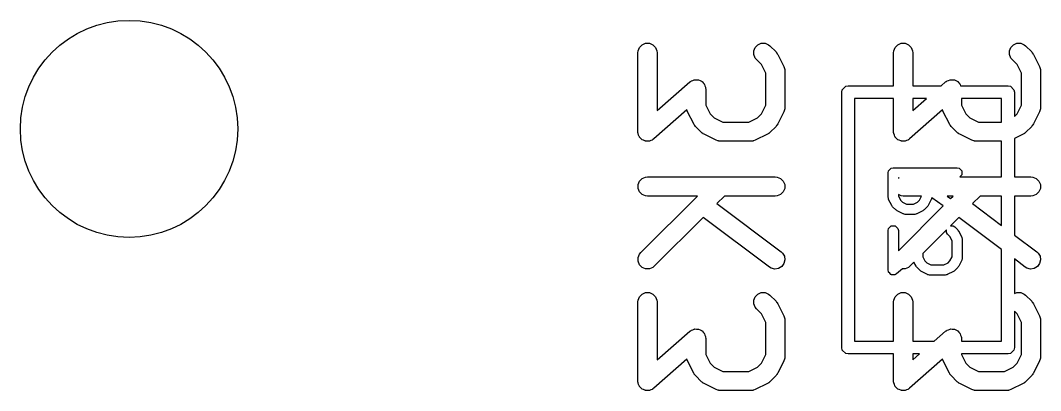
# Model space of a CAD drawing. Header units: inches. Extents: x 1.01 to 7.41, y -5.29 to -1.05.
# Drawn here: x 5.065 to 5.3791, y -3.0413 to -2.9272 of the extents above; entities that cross this region are included whole.
import ezdxf

# ---------------------------------------------------------------- set-up
doc = ezdxf.new("R2010")
doc.units = ezdxf.units.IN
doc.header["$MEASUREMENT"] = 0
doc.layers.add('BLACK', color=250, linetype='CONTINUOUS')

msp = doc.modelspace()

# ---------------------------------------------------------------- linework, layer by layer
at = {"layer": 'BLACK', "linetype": 'CONTINUOUS'}
for p, q in [((5.25642, -2.93467), (5.25749, -2.93423)), ((5.25749, -2.93423), (5.25864, -2.93423)), ((5.25864, -2.93423), (5.2597, -2.93467)), ((5.29204, -2.93467), (5.29311, -2.93423)), ((5.29311, -2.93423), (5.29426, -2.93423)), ((5.29426, -2.93423), (5.29532, -2.93467)), ((5.33516, -2.93467), (5.33623, -2.93423)), ((5.33623, -2.93423), (5.33738, -2.93423)), ((5.33738, -2.93423), (5.33844, -2.93467)), ((5.37078, -2.93467), (5.37185, -2.93423)), ((5.37185, -2.93423), (5.373, -2.93423)), ((5.373, -2.93423), (5.37406, -2.93467)), ((5.25511, -2.93713), (5.25517, -2.93655)), ((5.25511, -2.9615), (5.25511, -2.93713)), ((5.25517, -2.93655), (5.25561, -2.93548)), ((5.25561, -2.93548), (5.25642, -2.93467)), ((5.2597, -2.93467), (5.26052, -2.93548)), ((5.26052, -2.93548), (5.26096, -2.93655)), ((5.26096, -2.93655), (5.26102, -2.93713)), ((5.26102, -2.93713), (5.26102, -2.95499)), ((5.29079, -2.93655), (5.29123, -2.93548)), ((5.29079, -2.9377), (5.29079, -2.93655)), ((5.29123, -2.93548), (5.29204, -2.93467)), ((5.29532, -2.93467), (5.29577, -2.93504)), ((5.29577, -2.93504), (5.29765, -2.93691)), ((5.29765, -2.93691), (5.29783, -2.93714)), ((5.29783, -2.93714), (5.29789, -2.93719)), ((5.29789, -2.93719), (5.29795, -2.93728)), ((5.29795, -2.93728), (5.29801, -2.93736)), ((5.29801, -2.93736), (5.29804, -2.93743)), ((5.29804, -2.93743), (5.2982, -2.93768)), ((5.33385, -2.93713), (5.33391, -2.93655)), ((5.33385, -2.94734), (5.33385, -2.93713)), ((5.33391, -2.93655), (5.33435, -2.93548)), ((5.33435, -2.93548), (5.33516, -2.93467)), ((5.33844, -2.93467), (5.33926, -2.93548)), ((5.33926, -2.93548), (5.3397, -2.93655)), ((5.3397, -2.93655), (5.33976, -2.93713)), ((5.33976, -2.93713), (5.33976, -2.94734)), ((5.36953, -2.93655), (5.36997, -2.93548)), ((5.36953, -2.9377), (5.36953, -2.93655)), ((5.36997, -2.93548), (5.37078, -2.93467)), ((5.37406, -2.93467), (5.37451, -2.93504)), ((5.37451, -2.93504), (5.37639, -2.93691)), ((5.37639, -2.93691), (5.37657, -2.93714)), ((5.37657, -2.93714), (5.37663, -2.93719)), ((5.37663, -2.93719), (5.37669, -2.93728)), ((5.37669, -2.93728), (5.37675, -2.93736)), ((5.37675, -2.93736), (5.37678, -2.93743)), ((5.37678, -2.93743), (5.37694, -2.93768)), ((5.29123, -2.93877), (5.29079, -2.9377)), ((5.2916, -2.93921), (5.29123, -2.93877)), ((5.29313, -2.94075), (5.2916, -2.93921)), ((5.2982, -2.93768), (5.30007, -2.94143)), ((5.36997, -2.93877), (5.36953, -2.9377)), ((5.37034, -2.93921), (5.36997, -2.93877)), ((5.37187, -2.94075), (5.37034, -2.93921)), ((5.37694, -2.93768), (5.37881, -2.94143)), ((5.29448, -2.94345), (5.29313, -2.94075)), ((5.29448, -2.9533), (5.29448, -2.94345)), ((5.30007, -2.94143), (5.30028, -2.94197)), ((5.30028, -2.94197), (5.30029, -2.94208)), ((5.30029, -2.94208), (5.30033, -2.94217)), ((5.30033, -2.94217), (5.30039, -2.94275)), ((5.30039, -2.94275), (5.30039, -2.954)), ((5.37322, -2.94345), (5.37187, -2.94075)), ((5.37322, -2.9533), (5.37322, -2.94345)), ((5.37881, -2.94143), (5.37902, -2.94197)), ((5.37902, -2.94197), (5.37903, -2.94208)), ((5.37903, -2.94208), (5.37907, -2.94217)), ((5.37907, -2.94217), (5.37913, -2.94275)), ((5.37913, -2.94275), (5.37913, -2.954)), ((5.26102, -2.95499), (5.27112, -2.94615)), ((5.27112, -2.94615), (5.27137, -2.94597)), ((5.27137, -2.94597), (5.27142, -2.94592)), ((5.27142, -2.94592), (5.27147, -2.9459)), ((5.27147, -2.9459), (5.27159, -2.94581)), ((5.27159, -2.94581), (5.27204, -2.94566)), ((5.27204, -2.94566), (5.27249, -2.94548)), ((5.27249, -2.94548), (5.27259, -2.94548)), ((5.27259, -2.94548), (5.27268, -2.94545)), ((5.27268, -2.94545), (5.27316, -2.94548)), ((5.27316, -2.94548), (5.27364, -2.94548)), ((5.27364, -2.94548), (5.27373, -2.94552)), ((5.27373, -2.94552), (5.27383, -2.94552)), ((5.27383, -2.94552), (5.27426, -2.94573)), ((5.27426, -2.94573), (5.2747, -2.94592)), ((5.2747, -2.94592), (5.27477, -2.94599)), ((5.27477, -2.94599), (5.27486, -2.94603)), ((5.27486, -2.94603), (5.27518, -2.94639)), ((5.27518, -2.94639), (5.27552, -2.94673)), ((5.27552, -2.94673), (5.27556, -2.94683)), ((5.27556, -2.94683), (5.27562, -2.9469)), ((5.3485, -2.94734), (5.34986, -2.94615)), ((5.34986, -2.94615), (5.35011, -2.94597)), ((5.35011, -2.94597), (5.35016, -2.94592)), ((5.35016, -2.94592), (5.35021, -2.9459)), ((5.35021, -2.9459), (5.35033, -2.94581)), ((5.35033, -2.94581), (5.35078, -2.94566)), ((5.35078, -2.94566), (5.35123, -2.94548)), ((5.35123, -2.94548), (5.35133, -2.94548)), ((5.35133, -2.94548), (5.35142, -2.94545)), ((5.35142, -2.94545), (5.3519, -2.94548)), ((5.3519, -2.94548), (5.35238, -2.94548)), ((5.35238, -2.94548), (5.35247, -2.94552)), ((5.35247, -2.94552), (5.35257, -2.94552)), ((5.35257, -2.94552), (5.353, -2.94573)), ((5.353, -2.94573), (5.35344, -2.94592)), ((5.35344, -2.94592), (5.35351, -2.94599)), ((5.35351, -2.94599), (5.3536, -2.94603)), ((5.3536, -2.94603), (5.35392, -2.94639)), ((5.35392, -2.94639), (5.35426, -2.94673)), ((5.35426, -2.94673), (5.3543, -2.94683)), ((5.3543, -2.94683), (5.35436, -2.9469)), ((5.27562, -2.9469), (5.27577, -2.94735)), ((5.27577, -2.94735), (5.27596, -2.9478)), ((5.27596, -2.9478), (5.27597, -2.94794)), ((5.27597, -2.94794), (5.27599, -2.94799)), ((5.27599, -2.94799), (5.27598, -2.94807)), ((5.27598, -2.94807), (5.27601, -2.94837)), ((5.27601, -2.94837), (5.27601, -2.9533)), ((5.31791, -2.94931), (5.31806, -2.94856)), ((5.31791, -3.02805), (5.31791, -2.94931)), ((5.31806, -2.94856), (5.31913, -2.94749)), ((5.31913, -2.94749), (5.31988, -2.94734)), ((5.31988, -2.94734), (5.33385, -2.94734)), ((5.33976, -2.94734), (5.3485, -2.94734)), ((5.35436, -2.9469), (5.35451, -2.94734)), ((5.35451, -2.94734), (5.36909, -2.94734)), ((5.36909, -2.94734), (5.36985, -2.94749)), ((5.36985, -2.94749), (5.37091, -2.94856)), ((5.37091, -2.94856), (5.37106, -2.94931)), ((5.37106, -2.94931), (5.37106, -2.95681)), ((5.32185, -2.95128), (5.32185, -3.02608)), ((5.33385, -2.95128), (5.32185, -2.95128)), ((5.33385, -2.9615), (5.33385, -2.95128)), ((5.33976, -2.95128), (5.33976, -2.95499)), ((5.33976, -2.95499), (5.344, -2.95128)), ((5.344, -2.95128), (5.33976, -2.95128)), ((5.35475, -2.95128), (5.35475, -2.9533)), ((5.36713, -2.95128), (5.35475, -2.95128)), ((5.36713, -2.95854), (5.36713, -2.95128)), ((5.27022, -2.95479), (5.26001, -2.96372)), ((5.27042, -2.95532), (5.27022, -2.95479)), ((5.2723, -2.95907), (5.27042, -2.95532)), ((5.27601, -2.9533), (5.27736, -2.956)), ((5.27736, -2.956), (5.27856, -2.9572)), ((5.29194, -2.9572), (5.29313, -2.956)), ((5.29313, -2.956), (5.29448, -2.9533)), ((5.30007, -2.95532), (5.2982, -2.95907)), ((5.30028, -2.95478), (5.30007, -2.95532)), ((5.30029, -2.95467), (5.30028, -2.95478)), ((5.30033, -2.95457), (5.30029, -2.95467)), ((5.30039, -2.954), (5.30033, -2.95457)), ((5.34896, -2.95479), (5.33875, -2.96372)), ((5.34916, -2.95532), (5.34896, -2.95479)), ((5.35104, -2.95907), (5.34916, -2.95532)), ((5.35475, -2.9533), (5.3561, -2.956)), ((5.3561, -2.956), (5.3573, -2.9572)), ((5.37106, -2.95681), (5.37187, -2.956)), ((5.37187, -2.956), (5.37322, -2.9533)), ((5.37881, -2.95532), (5.37694, -2.95907)), ((5.37902, -2.95478), (5.37881, -2.95532)), ((5.37903, -2.95467), (5.37902, -2.95478)), ((5.37907, -2.95457), (5.37903, -2.95467)), ((5.37913, -2.954), (5.37907, -2.95457)), ((5.27245, -2.95932), (5.2723, -2.95907)), ((5.27248, -2.95939), (5.27245, -2.95932)), ((5.27255, -2.95947), (5.27248, -2.95939)), ((5.27856, -2.9572), (5.28126, -2.95854)), ((5.28126, -2.95854), (5.28924, -2.95854)), ((5.28924, -2.95854), (5.29194, -2.9572)), ((5.29801, -2.95939), (5.29795, -2.95947)), ((5.29804, -2.95932), (5.29801, -2.95939)), ((5.2982, -2.95907), (5.29804, -2.95932)), ((5.35119, -2.95932), (5.35104, -2.95907)), ((5.35122, -2.95939), (5.35119, -2.95932)), ((5.35129, -2.95947), (5.35122, -2.95939)), ((5.3573, -2.9572), (5.36, -2.95854)), ((5.36, -2.95854), (5.36713, -2.95854)), ((5.37675, -2.95939), (5.37669, -2.95947)), ((5.37678, -2.95932), (5.37675, -2.95939)), ((5.37694, -2.95907), (5.37678, -2.95932)), ((5.25514, -2.9618), (5.25511, -2.9615)), ((5.25514, -2.96188), (5.25514, -2.9618)), ((5.25515, -2.96193), (5.25514, -2.96188)), ((5.25517, -2.96207), (5.25515, -2.96193)), ((5.25535, -2.96252), (5.25517, -2.96207)), ((5.2555, -2.96297), (5.25535, -2.96252)), ((5.2726, -2.95956), (5.27255, -2.95947)), ((5.27266, -2.95961), (5.2726, -2.95956)), ((5.27285, -2.95984), (5.27266, -2.95961)), ((5.27472, -2.96171), (5.27285, -2.95984)), ((5.27495, -2.9619), (5.27472, -2.96171)), ((5.275, -2.96195), (5.27495, -2.9619)), ((5.27509, -2.96201), (5.275, -2.96195)), ((5.27517, -2.96208), (5.27509, -2.96201)), ((5.27524, -2.96211), (5.27517, -2.96208)), ((5.27549, -2.96226), (5.27524, -2.96211)), ((5.27924, -2.96414), (5.27549, -2.96226)), ((5.295, -2.96226), (5.29126, -2.96414)), ((5.29525, -2.96211), (5.295, -2.96226)), ((5.29532, -2.96208), (5.29525, -2.96211)), ((5.29541, -2.96201), (5.29532, -2.96208)), ((5.29549, -2.96195), (5.29541, -2.96201)), ((5.29555, -2.9619), (5.29549, -2.96195)), ((5.29577, -2.96171), (5.29555, -2.9619)), ((5.29765, -2.95984), (5.29577, -2.96171)), ((5.29783, -2.95961), (5.29765, -2.95984)), ((5.29789, -2.95956), (5.29783, -2.95961)), ((5.29795, -2.95947), (5.29789, -2.95956)), ((5.33388, -2.9618), (5.33385, -2.9615)), ((5.33388, -2.96188), (5.33388, -2.9618)), ((5.33389, -2.96193), (5.33388, -2.96188)), ((5.33391, -2.96207), (5.33389, -2.96193)), ((5.33409, -2.96252), (5.33391, -2.96207)), ((5.33425, -2.96297), (5.33409, -2.96252)), ((5.35134, -2.95956), (5.35129, -2.95947)), ((5.3514, -2.95961), (5.35134, -2.95956)), ((5.35159, -2.95984), (5.3514, -2.95961)), ((5.35346, -2.96171), (5.35159, -2.95984)), ((5.35369, -2.9619), (5.35346, -2.96171)), ((5.35374, -2.96195), (5.35369, -2.9619)), ((5.35383, -2.96201), (5.35374, -2.96195)), ((5.35391, -2.96208), (5.35383, -2.96201)), ((5.35398, -2.96211), (5.35391, -2.96208)), ((5.35423, -2.96226), (5.35398, -2.96211)), ((5.35798, -2.96414), (5.35423, -2.96226)), ((5.37374, -2.96226), (5.37106, -2.9636)), ((5.37399, -2.96211), (5.37374, -2.96226)), ((5.37406, -2.96208), (5.37399, -2.96211)), ((5.37415, -2.96201), (5.37406, -2.96208)), ((5.37423, -2.96195), (5.37415, -2.96201)), ((5.37429, -2.9619), (5.37423, -2.96195)), ((5.37451, -2.96171), (5.37429, -2.9619)), ((5.37639, -2.95984), (5.37451, -2.96171)), ((5.37657, -2.95961), (5.37639, -2.95984)), ((5.37663, -2.95956), (5.37657, -2.95961)), ((5.37669, -2.95947), (5.37663, -2.95956)), ((5.25557, -2.96305), (5.2555, -2.96297)), ((5.25561, -2.96314), (5.25557, -2.96305)), ((5.25595, -2.96348), (5.25561, -2.96314)), ((5.25626, -2.96384), (5.25595, -2.96348)), ((5.25635, -2.96388), (5.25626, -2.96384)), ((5.25642, -2.96395), (5.25635, -2.96388)), ((5.25687, -2.96414), (5.25642, -2.96395)), ((5.2573, -2.96435), (5.25687, -2.96414)), ((5.2574, -2.96435), (5.2573, -2.96435)), ((5.25749, -2.96439), (5.2574, -2.96435)), ((5.25797, -2.96439), (5.25749, -2.96439)), ((5.25845, -2.96442), (5.25797, -2.96439)), ((5.25854, -2.96439), (5.25845, -2.96442)), ((5.25864, -2.96439), (5.25854, -2.96439)), ((5.25908, -2.96421), (5.25864, -2.96439)), ((5.25954, -2.96406), (5.25908, -2.96421)), ((5.25965, -2.96397), (5.25954, -2.96406)), ((5.2597, -2.96395), (5.25965, -2.96397)), ((5.25976, -2.9639), (5.2597, -2.96395)), ((5.26001, -2.96372), (5.25976, -2.9639)), ((5.27978, -2.96434), (5.27924, -2.96414)), ((5.27989, -2.96435), (5.27978, -2.96434)), ((5.27998, -2.96439), (5.27989, -2.96435)), ((5.28056, -2.96445), (5.27998, -2.96439)), ((5.28993, -2.96445), (5.28056, -2.96445)), ((5.29051, -2.96439), (5.28993, -2.96445)), ((5.29061, -2.96435), (5.29051, -2.96439)), ((5.29071, -2.96434), (5.29061, -2.96435)), ((5.29126, -2.96414), (5.29071, -2.96434)), ((5.33431, -2.96305), (5.33425, -2.96297)), ((5.33435, -2.96314), (5.33431, -2.96305)), ((5.33469, -2.96348), (5.33435, -2.96314)), ((5.335, -2.96384), (5.33469, -2.96348)), ((5.33509, -2.96388), (5.335, -2.96384)), ((5.33516, -2.96395), (5.33509, -2.96388)), ((5.33561, -2.96414), (5.33516, -2.96395)), ((5.33604, -2.96435), (5.33561, -2.96414)), ((5.33614, -2.96435), (5.33604, -2.96435)), ((5.33623, -2.96439), (5.33614, -2.96435)), ((5.33671, -2.96439), (5.33623, -2.96439)), ((5.33719, -2.96442), (5.33671, -2.96439)), ((5.33728, -2.96439), (5.33719, -2.96442)), ((5.33738, -2.96439), (5.33728, -2.96439)), ((5.33782, -2.96421), (5.33738, -2.96439)), ((5.33828, -2.96406), (5.33782, -2.96421)), ((5.33839, -2.96397), (5.33828, -2.96406)), ((5.33844, -2.96395), (5.33839, -2.96397)), ((5.3385, -2.9639), (5.33844, -2.96395)), ((5.33875, -2.96372), (5.3385, -2.9639)), ((5.35852, -2.96434), (5.35798, -2.96414)), ((5.35863, -2.96435), (5.35852, -2.96434)), ((5.35872, -2.96439), (5.35863, -2.96435)), ((5.3593, -2.96445), (5.35872, -2.96439)), ((5.36713, -2.96445), (5.3593, -2.96445)), ((5.36713, -2.97542), (5.36713, -2.96445)), ((5.37106, -2.9636), (5.37106, -2.97542)), ((5.33217, -2.97415), (5.33229, -2.97355)), ((5.33217, -2.98165), (5.33217, -2.97415)), ((5.33229, -2.97355), (5.33314, -2.9727)), ((5.33314, -2.9727), (5.33375, -2.97258)), ((5.33375, -2.97258), (5.35343, -2.97258)), ((5.35343, -2.97258), (5.35403, -2.9727)), ((5.35403, -2.9727), (5.35489, -2.97355)), ((5.35489, -2.97475), (5.35422, -2.97542)), ((5.35489, -2.97355), (5.35489, -2.97475)), ((5.25517, -2.97779), (5.25561, -2.97673)), ((5.25517, -2.97895), (5.25517, -2.97779)), ((5.25561, -2.97673), (5.25642, -2.97591)), ((5.25642, -2.97591), (5.25749, -2.97547)), ((5.25749, -2.97547), (5.25806, -2.97542)), ((5.25806, -2.97542), (5.29743, -2.97542)), ((5.29743, -2.97542), (5.29801, -2.97547)), ((5.29801, -2.97547), (5.29907, -2.97591)), ((5.29907, -2.97591), (5.29989, -2.97673)), ((5.29989, -2.97673), (5.30033, -2.97779)), ((5.30033, -2.97779), (5.30033, -2.97895)), ((5.33532, -2.97585), (5.33562, -2.97573)), ((5.33562, -2.97573), (5.33532, -2.97573)), ((5.33532, -2.97573), (5.33532, -2.97585)), ((5.35422, -2.97542), (5.36713, -2.97542)), ((5.37106, -2.97542), (5.37617, -2.97542)), ((5.37617, -2.97542), (5.37675, -2.97547)), ((5.37675, -2.97547), (5.37781, -2.97591)), ((5.37781, -2.97591), (5.37863, -2.97673)), ((5.37863, -2.97673), (5.37907, -2.97779)), ((5.37907, -2.97779), (5.37907, -2.97895)), ((5.25561, -2.98001), (5.25517, -2.97895)), ((5.25642, -2.98082), (5.25561, -2.98001)), ((5.25598, -2.99878), (5.27343, -2.98132)), ((5.25749, -2.98127), (5.25642, -2.98082)), ((5.25806, -2.98132), (5.25749, -2.98127)), ((5.27343, -2.98132), (5.25806, -2.98132)), ((5.28178, -2.98132), (5.27943, -2.98367)), ((5.29743, -2.98132), (5.28178, -2.98132)), ((5.29801, -2.98127), (5.29743, -2.98132)), ((5.29907, -2.98082), (5.29801, -2.98127)), ((5.29989, -2.98001), (5.29907, -2.98082)), ((5.30033, -2.97895), (5.29989, -2.98001)), ((5.33623, -2.98127), (5.33532, -2.98089)), ((5.33532, -2.98089), (5.33532, -2.98128)), ((5.33532, -2.98128), (5.33598, -2.98259)), ((5.3368, -2.98132), (5.33623, -2.98127)), ((5.34246, -2.98132), (5.3368, -2.98132)), ((5.34183, -2.98259), (5.34246, -2.98132)), ((5.35217, -2.98132), (5.35035, -2.98132)), ((5.35035, -2.98132), (5.35142, -2.98207)), ((5.35142, -2.98207), (5.35217, -2.98132)), ((5.36052, -2.98132), (5.35817, -2.98367)), ((5.36713, -2.98132), (5.36052, -2.98132)), ((5.36713, -2.99039), (5.36713, -2.98132)), ((5.37617, -2.98132), (5.37106, -2.98132)), ((5.37106, -2.98132), (5.37106, -2.99334)), ((5.37675, -2.98127), (5.37617, -2.98132)), ((5.37781, -2.98082), (5.37675, -2.98127)), ((5.37863, -2.98001), (5.37781, -2.98082)), ((5.37907, -2.97895), (5.37863, -2.98001)), ((5.27943, -2.98367), (5.29921, -2.9985)), ((5.33219, -2.98173), (5.33217, -2.98165)), ((5.33218, -2.98176), (5.33219, -2.98173)), ((5.33224, -2.98201), (5.33218, -2.98176)), ((5.33229, -2.98225), (5.33224, -2.98201)), ((5.33232, -2.98228), (5.33229, -2.98225)), ((5.33234, -2.98236), (5.33232, -2.98228)), ((5.33327, -2.98423), (5.33234, -2.98236)), ((5.33343, -2.98443), (5.33327, -2.98423)), ((5.33357, -2.98464), (5.33343, -2.98443)), ((5.33532, -2.99817), (5.34916, -2.98433)), ((5.33598, -2.98259), (5.33655, -2.98317)), ((5.33655, -2.98317), (5.33787, -2.98383)), ((5.33787, -2.98383), (5.33994, -2.98383)), ((5.33994, -2.98383), (5.34125, -2.98317)), ((5.34125, -2.98317), (5.34183, -2.98259)), ((5.34437, -2.98443), (5.34423, -2.98464)), ((5.34453, -2.98423), (5.34437, -2.98443)), ((5.34547, -2.98236), (5.34453, -2.98423)), ((5.34549, -2.98228), (5.34547, -2.98236)), ((5.34551, -2.98225), (5.34549, -2.98228)), ((5.34556, -2.98201), (5.34551, -2.98225)), ((5.34561, -2.98184), (5.34556, -2.98201)), ((5.34916, -2.98433), (5.34561, -2.98184)), ((5.35817, -2.98367), (5.36713, -2.99039)), ((5.33451, -2.98558), (5.33357, -2.98464)), ((5.33472, -2.98572), (5.33451, -2.98558)), ((5.33492, -2.98587), (5.33472, -2.98572)), ((5.33679, -2.98681), (5.33492, -2.98587)), ((5.33687, -2.98683), (5.33679, -2.98681)), ((5.33689, -2.98686), (5.33687, -2.98683)), ((5.33714, -2.9869), (5.33689, -2.98686)), ((5.33738, -2.98697), (5.33714, -2.9869)), ((5.33742, -2.98696), (5.33738, -2.98697)), ((5.3375, -2.98698), (5.33742, -2.98696)), ((5.34031, -2.98698), (5.3375, -2.98698)), ((5.34039, -2.98696), (5.34031, -2.98698)), ((5.34042, -2.98697), (5.34039, -2.98696)), ((5.34066, -2.9869), (5.34042, -2.98697)), ((5.34091, -2.98686), (5.34066, -2.9869)), ((5.34094, -2.98683), (5.34091, -2.98686)), ((5.34101, -2.98681), (5.34094, -2.98683)), ((5.34289, -2.98587), (5.34101, -2.98681)), ((5.34309, -2.98572), (5.34289, -2.98587)), ((5.3433, -2.98558), (5.34309, -2.98572)), ((5.34423, -2.98464), (5.3433, -2.98558)), ((5.27521, -2.98789), (5.26015, -3.00295)), ((5.29566, -3.00323), (5.27521, -2.98789)), ((5.33229, -2.99136), (5.33314, -2.99051)), ((5.33314, -2.99051), (5.33435, -2.99051)), ((5.33435, -2.99051), (5.3352, -2.99136)), ((5.35395, -2.98789), (5.35134, -2.99051)), ((5.35134, -2.99051), (5.35216, -2.99051)), ((5.35216, -2.99051), (5.35267, -2.99085)), ((5.35267, -2.99085), (5.35361, -2.99179)), ((5.36713, -2.99777), (5.35395, -2.98789)), ((5.33217, -2.99196), (5.33229, -2.99136)), ((5.33217, -3.00415), (5.33217, -2.99196)), ((5.3352, -2.99136), (5.33532, -2.99196)), ((5.33532, -2.99196), (5.33532, -2.99817)), ((5.3501, -2.99175), (5.34282, -2.99903)), ((5.3501, -2.99256), (5.3501, -2.99175)), ((5.35044, -2.99308), (5.3501, -2.99256)), ((5.3512, -2.99383), (5.35044, -2.99308)), ((5.35186, -2.99515), (5.3512, -2.99383)), ((5.35361, -2.99179), (5.35375, -2.992)), ((5.35375, -2.992), (5.3539, -2.9922)), ((5.3539, -2.9922), (5.35484, -2.99407)), ((5.37106, -2.99334), (5.37795, -2.9985)), ((5.35186, -3.00003), (5.35186, -2.99515)), ((5.35484, -2.99407), (5.35486, -2.99415)), ((5.35486, -2.99415), (5.35489, -2.99417)), ((5.35489, -2.99417), (5.35494, -2.99442)), ((5.35494, -2.99442), (5.355, -2.99466)), ((5.355, -2.99466), (5.35499, -2.9947)), ((5.35499, -2.9947), (5.35501, -2.99477)), ((5.35501, -2.99477), (5.35501, -3.0004)), ((5.25517, -3.00029), (5.25561, -2.99923)), ((5.25561, -2.99923), (5.25598, -2.99878)), ((5.29921, -2.9985), (5.29963, -2.9989)), ((5.29963, -2.9989), (5.30022, -2.99989)), ((5.30022, -2.99989), (5.30038, -3.00103)), ((5.34282, -2.99903), (5.34282, -3.00003)), ((5.34282, -3.00003), (5.34348, -3.00134)), ((5.3512, -3.00134), (5.35186, -3.00003)), ((5.36713, -3.02608), (5.36713, -2.99777)), ((5.37795, -2.9985), (5.37837, -2.9989)), ((5.37837, -2.9989), (5.37896, -2.99989)), ((5.37896, -2.99989), (5.37912, -3.00103)), ((5.25517, -3.00144), (5.25517, -3.00029)), ((5.25561, -3.00251), (5.25517, -3.00144)), ((5.25642, -3.00332), (5.25561, -3.00251)), ((5.25749, -3.00376), (5.25642, -3.00332)), ((5.2597, -3.00332), (5.25864, -3.00376)), ((5.26015, -3.00295), (5.2597, -3.00332)), ((5.29616, -3.00353), (5.29566, -3.00323)), ((5.29941, -3.00307), (5.29841, -3.00365)), ((5.3001, -3.00214), (5.29941, -3.00307)), ((5.30038, -3.00103), (5.3001, -3.00214)), ((5.33844, -3.00332), (5.33738, -3.00376)), ((5.33889, -3.00295), (5.33844, -3.00332)), ((5.34014, -3.00171), (5.33889, -3.00295)), ((5.34077, -3.00298), (5.34014, -3.00171)), ((5.34093, -3.00318), (5.34077, -3.00298)), ((5.34107, -3.00339), (5.34093, -3.00318)), ((5.34201, -3.00432), (5.34107, -3.00339)), ((5.34348, -3.00134), (5.34405, -3.00192)), ((5.34405, -3.00192), (5.34537, -3.00257)), ((5.34537, -3.00257), (5.34931, -3.00257)), ((5.34931, -3.00257), (5.35062, -3.00192)), ((5.35062, -3.00192), (5.3512, -3.00134)), ((5.35361, -3.00339), (5.35267, -3.00432)), ((5.35375, -3.00318), (5.35361, -3.00339)), ((5.3539, -3.00298), (5.35375, -3.00318)), ((5.35484, -3.0011), (5.3539, -3.00298)), ((5.35486, -3.00103), (5.35484, -3.0011)), ((5.35489, -3.001), (5.35486, -3.00103)), ((5.35494, -3.00075), (5.35489, -3.001)), ((5.355, -3.00051), (5.35494, -3.00075)), ((5.35501, -3.0004), (5.35499, -3.00048)), ((5.35499, -3.00048), (5.355, -3.00051)), ((5.3744, -3.00323), (5.37106, -3.00072)), ((5.37106, -3.00072), (5.37106, -3.01142)), ((5.3749, -3.00353), (5.3744, -3.00323)), ((5.37815, -3.00307), (5.37715, -3.00365)), ((5.37884, -3.00214), (5.37815, -3.00307)), ((5.37912, -3.00103), (5.37884, -3.00214)), ((5.25864, -3.00376), (5.25749, -3.00376)), ((5.29727, -3.00382), (5.29616, -3.00353)), ((5.29841, -3.00365), (5.29727, -3.00382)), ((5.33226, -3.00459), (5.33217, -3.00415)), ((5.33225, -3.00465), (5.33226, -3.00459)), ((5.33228, -3.00468), (5.33225, -3.00465)), ((5.33229, -3.00475), (5.33228, -3.00468)), ((5.33268, -3.00514), (5.33229, -3.00475)), ((5.33305, -3.00556), (5.33268, -3.00514)), ((5.3331, -3.00556), (5.33305, -3.00556)), ((5.33314, -3.0056), (5.3331, -3.00556)), ((5.3337, -3.0056), (5.33314, -3.0056)), ((5.33425, -3.00564), (5.3337, -3.0056)), ((5.33431, -3.0056), (5.33425, -3.00564)), ((5.33435, -3.0056), (5.33431, -3.0056)), ((5.33439, -3.00556), (5.33435, -3.0056)), ((5.33478, -3.00533), (5.33439, -3.00556)), ((5.33658, -3.00376), (5.33478, -3.00533)), ((5.33738, -3.00376), (5.33658, -3.00376)), ((5.34222, -3.00446), (5.34201, -3.00432)), ((5.34242, -3.00462), (5.34222, -3.00446)), ((5.34429, -3.00556), (5.34242, -3.00462)), ((5.34437, -3.00558), (5.34429, -3.00556)), ((5.34439, -3.0056), (5.34437, -3.00558)), ((5.34464, -3.00565), (5.34439, -3.0056)), ((5.34488, -3.00572), (5.34464, -3.00565)), ((5.34492, -3.00571), (5.34488, -3.00572)), ((5.34499, -3.00572), (5.34492, -3.00571)), ((5.34968, -3.00572), (5.34499, -3.00572)), ((5.34976, -3.00571), (5.34968, -3.00572)), ((5.34979, -3.00572), (5.34976, -3.00571)), ((5.35004, -3.00565), (5.34979, -3.00572)), ((5.35028, -3.0056), (5.35004, -3.00565)), ((5.35031, -3.00558), (5.35028, -3.0056)), ((5.35039, -3.00556), (5.35031, -3.00558)), ((5.35226, -3.00462), (5.35039, -3.00556)), ((5.35246, -3.00446), (5.35226, -3.00462)), ((5.35267, -3.00432), (5.35246, -3.00446)), ((5.37601, -3.00382), (5.3749, -3.00353)), ((5.37715, -3.00365), (5.37601, -3.00382)), ((5.25517, -3.01341), (5.25561, -3.01235)), ((5.25561, -3.01235), (5.25642, -3.01154)), ((5.25642, -3.01154), (5.25749, -3.01109)), ((5.25749, -3.01109), (5.25864, -3.01109)), ((5.25864, -3.01109), (5.2597, -3.01154)), ((5.2597, -3.01154), (5.26052, -3.01235)), ((5.26052, -3.01235), (5.26096, -3.01341)), ((5.29079, -3.01341), (5.29123, -3.01235)), ((5.29123, -3.01235), (5.29204, -3.01154)), ((5.29204, -3.01154), (5.29311, -3.01109)), ((5.29311, -3.01109), (5.29426, -3.01109)), ((5.29426, -3.01109), (5.29532, -3.01154)), ((5.29532, -3.01154), (5.29577, -3.0119)), ((5.29577, -3.0119), (5.29765, -3.01378)), ((5.33391, -3.01341), (5.33435, -3.01235)), ((5.33435, -3.01235), (5.33516, -3.01154)), ((5.33516, -3.01154), (5.33623, -3.01109)), ((5.33623, -3.01109), (5.33738, -3.01109)), ((5.33738, -3.01109), (5.33844, -3.01154)), ((5.33844, -3.01154), (5.33926, -3.01235)), ((5.33926, -3.01235), (5.3397, -3.01341)), ((5.37106, -3.01142), (5.37185, -3.01109)), ((5.37185, -3.01109), (5.373, -3.01109)), ((5.373, -3.01109), (5.37406, -3.01154)), ((5.37406, -3.01154), (5.37451, -3.0119)), ((5.37451, -3.0119), (5.37639, -3.01378)), ((5.25511, -3.01399), (5.25517, -3.01341)), ((5.25511, -3.03836), (5.25511, -3.01399)), ((5.26096, -3.01341), (5.26102, -3.01399)), ((5.26102, -3.01399), (5.26102, -3.03186)), ((5.29079, -3.01457), (5.29079, -3.01341)), ((5.29123, -3.01563), (5.29079, -3.01457)), ((5.2916, -3.01608), (5.29123, -3.01563)), ((5.29765, -3.01378), (5.29783, -3.014)), ((5.29783, -3.014), (5.29789, -3.01405)), ((5.29789, -3.01405), (5.29795, -3.01414)), ((5.29795, -3.01414), (5.29801, -3.01422)), ((5.29801, -3.01422), (5.29804, -3.0143)), ((5.29804, -3.0143), (5.2982, -3.01454)), ((5.2982, -3.01454), (5.30007, -3.01829)), ((5.33385, -3.01399), (5.33391, -3.01341)), ((5.33385, -3.02608), (5.33385, -3.01399)), ((5.3397, -3.01341), (5.33976, -3.01399)), ((5.33976, -3.01399), (5.33976, -3.02608)), ((5.37639, -3.01378), (5.37657, -3.014)), ((5.37657, -3.014), (5.37663, -3.01405)), ((5.37663, -3.01405), (5.37669, -3.01414)), ((5.37669, -3.01414), (5.37675, -3.01422)), ((5.37675, -3.01422), (5.37678, -3.0143)), ((5.37678, -3.0143), (5.37694, -3.01454)), ((5.37694, -3.01454), (5.37881, -3.01829)), ((5.29313, -3.01761), (5.2916, -3.01608)), ((5.29448, -3.02031), (5.29313, -3.01761)), ((5.30007, -3.01829), (5.30028, -3.01883)), ((5.30028, -3.01883), (5.30029, -3.01894)), ((5.30029, -3.01894), (5.30033, -3.01904)), ((5.30033, -3.01904), (5.30039, -3.01961)), ((5.37187, -3.01761), (5.37106, -3.0168)), ((5.37106, -3.0168), (5.37106, -3.02805)), ((5.37322, -3.02031), (5.37187, -3.01761)), ((5.37881, -3.01829), (5.37902, -3.01883)), ((5.37902, -3.01883), (5.37903, -3.01894)), ((5.37903, -3.01894), (5.37907, -3.01904)), ((5.37907, -3.01904), (5.37913, -3.01961)), ((5.29448, -3.03017), (5.29448, -3.02031)), ((5.30039, -3.01961), (5.30039, -3.03086)), ((5.37322, -3.03017), (5.37322, -3.02031)), ((5.37913, -3.01961), (5.37913, -3.03086)), ((5.26102, -3.03186), (5.27112, -3.02302)), ((5.27112, -3.02302), (5.27137, -3.02284)), ((5.27137, -3.02284), (5.27142, -3.02278)), ((5.27142, -3.02278), (5.27147, -3.02276)), ((5.27147, -3.02276), (5.27159, -3.02268)), ((5.27159, -3.02268), (5.27204, -3.02253)), ((5.27204, -3.02253), (5.27249, -3.02234)), ((5.27249, -3.02234), (5.27259, -3.02234)), ((5.27259, -3.02234), (5.27268, -3.02231)), ((5.27268, -3.02231), (5.27316, -3.02234)), ((5.27316, -3.02234), (5.27364, -3.02234)), ((5.27364, -3.02234), (5.27373, -3.02238)), ((5.27373, -3.02238), (5.27383, -3.02239)), ((5.27383, -3.02239), (5.27426, -3.0226)), ((5.27426, -3.0226), (5.2747, -3.02278)), ((5.2747, -3.02278), (5.27477, -3.02285)), ((5.27477, -3.02285), (5.27486, -3.0229)), ((5.27486, -3.0229), (5.27518, -3.02326)), ((5.27518, -3.02326), (5.27552, -3.0236)), ((5.27552, -3.0236), (5.27556, -3.02369)), ((5.27556, -3.02369), (5.27562, -3.02377)), ((5.27562, -3.02377), (5.27577, -3.02422)), ((5.27577, -3.02422), (5.27596, -3.02466)), ((5.27596, -3.02466), (5.27597, -3.0248)), ((5.27597, -3.0248), (5.27599, -3.02486)), ((5.27599, -3.02486), (5.27598, -3.02493)), ((5.27598, -3.02493), (5.27601, -3.02524)), ((5.27601, -3.02524), (5.27601, -3.03017)), ((5.34635, -3.02608), (5.34986, -3.02302)), ((5.34986, -3.02302), (5.35011, -3.02284)), ((5.35011, -3.02284), (5.35016, -3.02278)), ((5.35016, -3.02278), (5.35021, -3.02276)), ((5.35021, -3.02276), (5.35033, -3.02268)), ((5.35033, -3.02268), (5.35078, -3.02253)), ((5.35078, -3.02253), (5.35123, -3.02234)), ((5.35123, -3.02234), (5.35133, -3.02234)), ((5.35133, -3.02234), (5.35142, -3.02231)), ((5.35142, -3.02231), (5.3519, -3.02234)), ((5.3519, -3.02234), (5.35238, -3.02234)), ((5.35238, -3.02234), (5.35247, -3.02238)), ((5.35247, -3.02238), (5.35257, -3.02239)), ((5.35257, -3.02239), (5.353, -3.0226)), ((5.353, -3.0226), (5.35344, -3.02278)), ((5.35344, -3.02278), (5.35351, -3.02285)), ((5.35351, -3.02285), (5.3536, -3.0229)), ((5.3536, -3.0229), (5.35392, -3.02326)), ((5.35392, -3.02326), (5.35426, -3.0236)), ((5.35426, -3.0236), (5.3543, -3.02369)), ((5.3543, -3.02369), (5.35436, -3.02377)), ((5.35436, -3.02377), (5.35451, -3.02422)), ((5.35451, -3.02422), (5.3547, -3.02466)), ((5.3547, -3.02466), (5.35471, -3.0248)), ((5.35471, -3.0248), (5.35473, -3.02486)), ((5.35473, -3.02486), (5.35472, -3.02493)), ((5.35472, -3.02493), (5.35475, -3.02524)), ((5.35475, -3.02524), (5.35475, -3.02608)), ((5.31806, -3.0288), (5.31791, -3.02805)), ((5.32185, -3.02608), (5.33385, -3.02608)), ((5.33976, -3.02608), (5.34635, -3.02608)), ((5.35475, -3.02608), (5.36713, -3.02608)), ((5.37106, -3.02805), (5.37091, -3.0288)), ((5.27022, -3.03165), (5.26001, -3.04058)), ((5.27042, -3.03218), (5.27022, -3.03165)), ((5.27601, -3.03017), (5.27736, -3.03286)), ((5.29313, -3.03286), (5.29448, -3.03017)), ((5.30028, -3.03164), (5.30007, -3.03218)), ((5.30029, -3.03154), (5.30028, -3.03164)), ((5.30033, -3.03144), (5.30029, -3.03154)), ((5.30039, -3.03086), (5.30033, -3.03144)), ((5.31913, -3.02987), (5.31806, -3.0288)), ((5.31988, -3.03002), (5.31913, -3.02987)), ((5.33385, -3.03002), (5.31988, -3.03002)), ((5.33385, -3.03836), (5.33385, -3.03002)), ((5.34896, -3.03165), (5.33875, -3.04058)), ((5.33976, -3.03002), (5.33976, -3.03186)), ((5.33976, -3.03186), (5.34185, -3.03002)), ((5.34185, -3.03002), (5.33976, -3.03002)), ((5.34916, -3.03218), (5.34896, -3.03165)), ((5.36909, -3.03002), (5.35475, -3.03002)), ((5.35475, -3.03002), (5.35475, -3.03017)), ((5.35475, -3.03017), (5.3561, -3.03286)), ((5.36985, -3.02987), (5.36909, -3.03002)), ((5.37091, -3.0288), (5.36985, -3.02987)), ((5.37187, -3.03286), (5.37322, -3.03017)), ((5.37902, -3.03164), (5.37881, -3.03218)), ((5.37903, -3.03154), (5.37902, -3.03164)), ((5.37907, -3.03144), (5.37903, -3.03154)), ((5.37913, -3.03086), (5.37907, -3.03144)), ((5.2723, -3.03593), (5.27042, -3.03218)), ((5.27736, -3.03286), (5.27856, -3.03406)), ((5.27856, -3.03406), (5.28126, -3.03541)), ((5.28924, -3.03541), (5.29194, -3.03406)), ((5.29194, -3.03406), (5.29313, -3.03286)), ((5.30007, -3.03218), (5.2982, -3.03593)), ((5.35104, -3.03593), (5.34916, -3.03218)), ((5.3561, -3.03286), (5.3573, -3.03406)), ((5.3573, -3.03406), (5.36, -3.03541)), ((5.36798, -3.03541), (5.37068, -3.03406)), ((5.37068, -3.03406), (5.37187, -3.03286)), ((5.37881, -3.03218), (5.37694, -3.03593)), ((5.27245, -3.03618), (5.2723, -3.03593)), ((5.27248, -3.03625), (5.27245, -3.03618)), ((5.27255, -3.03633), (5.27248, -3.03625)), ((5.2726, -3.03642), (5.27255, -3.03633)), ((5.27266, -3.03647), (5.2726, -3.03642)), ((5.27285, -3.0367), (5.27266, -3.03647)), ((5.27472, -3.03858), (5.27285, -3.0367)), ((5.28126, -3.03541), (5.28924, -3.03541)), ((5.29765, -3.0367), (5.29577, -3.03858)), ((5.29783, -3.03647), (5.29765, -3.0367)), ((5.29789, -3.03642), (5.29783, -3.03647)), ((5.29795, -3.03633), (5.29789, -3.03642)), ((5.29801, -3.03625), (5.29795, -3.03633)), ((5.29804, -3.03618), (5.29801, -3.03625)), ((5.2982, -3.03593), (5.29804, -3.03618)), ((5.35119, -3.03618), (5.35104, -3.03593)), ((5.35122, -3.03625), (5.35119, -3.03618)), ((5.35129, -3.03633), (5.35122, -3.03625)), ((5.35134, -3.03642), (5.35129, -3.03633)), ((5.3514, -3.03647), (5.35134, -3.03642)), ((5.35159, -3.0367), (5.3514, -3.03647)), ((5.35346, -3.03858), (5.35159, -3.0367)), ((5.36, -3.03541), (5.36798, -3.03541)), ((5.37639, -3.0367), (5.37451, -3.03858)), ((5.37657, -3.03647), (5.37639, -3.0367)), ((5.37663, -3.03642), (5.37657, -3.03647)), ((5.37669, -3.03633), (5.37663, -3.03642)), ((5.37675, -3.03625), (5.37669, -3.03633)), ((5.37678, -3.03618), (5.37675, -3.03625)), ((5.37694, -3.03593), (5.37678, -3.03618)), ((5.25514, -3.03867), (5.25511, -3.03836)), ((5.25514, -3.03874), (5.25514, -3.03867)), ((5.25515, -3.0388), (5.25514, -3.03874)), ((5.25517, -3.03894), (5.25515, -3.0388)), ((5.25535, -3.03938), (5.25517, -3.03894)), ((5.2555, -3.03984), (5.25535, -3.03938)), ((5.25557, -3.03991), (5.2555, -3.03984)), ((5.25561, -3.04), (5.25557, -3.03991)), ((5.25595, -3.04034), (5.25561, -3.04)), ((5.25626, -3.0407), (5.25595, -3.04034)), ((5.25635, -3.04075), (5.25626, -3.0407)), ((5.25642, -3.04082), (5.25635, -3.04075)), ((5.25687, -3.041), (5.25642, -3.04082)), ((5.2573, -3.04121), (5.25687, -3.041)), ((5.25908, -3.04107), (5.25864, -3.04126)), ((5.25954, -3.04092), (5.25908, -3.04107)), ((5.25965, -3.04084), (5.25954, -3.04092)), ((5.2597, -3.04082), (5.25965, -3.04084)), ((5.25976, -3.04076), (5.2597, -3.04082)), ((5.26001, -3.04058), (5.25976, -3.04076)), ((5.27495, -3.03876), (5.27472, -3.03858)), ((5.275, -3.03882), (5.27495, -3.03876)), ((5.27509, -3.03888), (5.275, -3.03882)), ((5.27517, -3.03894), (5.27509, -3.03888)), ((5.27524, -3.03897), (5.27517, -3.03894)), ((5.27549, -3.03913), (5.27524, -3.03897)), ((5.27924, -3.041), (5.27549, -3.03913)), ((5.27978, -3.04121), (5.27924, -3.041)), ((5.29126, -3.041), (5.29071, -3.04121)), ((5.295, -3.03913), (5.29126, -3.041)), ((5.29525, -3.03897), (5.295, -3.03913)), ((5.29532, -3.03894), (5.29525, -3.03897)), ((5.29541, -3.03888), (5.29532, -3.03894)), ((5.29549, -3.03882), (5.29541, -3.03888)), ((5.29555, -3.03876), (5.29549, -3.03882)), ((5.29577, -3.03858), (5.29555, -3.03876)), ((5.33388, -3.03867), (5.33385, -3.03836)), ((5.33388, -3.03874), (5.33388, -3.03867)), ((5.33389, -3.0388), (5.33388, -3.03874)), ((5.33391, -3.03894), (5.33389, -3.0388)), ((5.33409, -3.03938), (5.33391, -3.03894)), ((5.33425, -3.03984), (5.33409, -3.03938)), ((5.33431, -3.03991), (5.33425, -3.03984)), ((5.33435, -3.04), (5.33431, -3.03991)), ((5.33469, -3.04034), (5.33435, -3.04)), ((5.335, -3.0407), (5.33469, -3.04034)), ((5.33509, -3.04075), (5.335, -3.0407)), ((5.33516, -3.04082), (5.33509, -3.04075)), ((5.33561, -3.041), (5.33516, -3.04082)), ((5.33604, -3.04121), (5.33561, -3.041)), ((5.33782, -3.04107), (5.33738, -3.04126)), ((5.33828, -3.04092), (5.33782, -3.04107)), ((5.33839, -3.04084), (5.33828, -3.04092)), ((5.33844, -3.04082), (5.33839, -3.04084)), ((5.3385, -3.04076), (5.33844, -3.04082)), ((5.33875, -3.04058), (5.3385, -3.04076)), ((5.35369, -3.03876), (5.35346, -3.03858)), ((5.35374, -3.03882), (5.35369, -3.03876)), ((5.35383, -3.03888), (5.35374, -3.03882)), ((5.35391, -3.03894), (5.35383, -3.03888)), ((5.35398, -3.03897), (5.35391, -3.03894)), ((5.35423, -3.03913), (5.35398, -3.03897)), ((5.35798, -3.041), (5.35423, -3.03913)), ((5.35852, -3.04121), (5.35798, -3.041)), ((5.37, -3.041), (5.36945, -3.04121)), ((5.37374, -3.03913), (5.37, -3.041)), ((5.37399, -3.03897), (5.37374, -3.03913)), ((5.37406, -3.03894), (5.37399, -3.03897)), ((5.37415, -3.03888), (5.37406, -3.03894)), ((5.37423, -3.03882), (5.37415, -3.03888)), ((5.37429, -3.03876), (5.37423, -3.03882)), ((5.37451, -3.03858), (5.37429, -3.03876)), ((5.2574, -3.04122), (5.2573, -3.04121)), ((5.25749, -3.04126), (5.2574, -3.04122)), ((5.25797, -3.04126), (5.25749, -3.04126)), ((5.25845, -3.04129), (5.25797, -3.04126)), ((5.25854, -3.04126), (5.25845, -3.04129)), ((5.25864, -3.04126), (5.25854, -3.04126)), ((5.27989, -3.04122), (5.27978, -3.04121)), ((5.27998, -3.04126), (5.27989, -3.04122)), ((5.28056, -3.04132), (5.27998, -3.04126)), ((5.28993, -3.04132), (5.28056, -3.04132)), ((5.29051, -3.04126), (5.28993, -3.04132)), ((5.29061, -3.04122), (5.29051, -3.04126)), ((5.29071, -3.04121), (5.29061, -3.04122)), ((5.33614, -3.04122), (5.33604, -3.04121)), ((5.33623, -3.04126), (5.33614, -3.04122)), ((5.33671, -3.04126), (5.33623, -3.04126)), ((5.33719, -3.04129), (5.33671, -3.04126)), ((5.33728, -3.04126), (5.33719, -3.04129)), ((5.33738, -3.04126), (5.33728, -3.04126)), ((5.35863, -3.04122), (5.35852, -3.04121)), ((5.35872, -3.04126), (5.35863, -3.04122)), ((5.3593, -3.04132), (5.35872, -3.04126)), ((5.36867, -3.04132), (5.3593, -3.04132)), ((5.36925, -3.04126), (5.36867, -3.04132)), ((5.36935, -3.04122), (5.36925, -3.04126)), ((5.36945, -3.04121), (5.36935, -3.04122))]:
    msp.add_line(p, q, dxfattribs=at)
at = {"layer": 'BLACK'}
msp.add_circle((5.09843, -2.96063), 0.03346, dxfattribs=at)
msp.add_circle((5.09843, -2.96063), 0.03346, dxfattribs=at)

doc.saveas('drawing.dxf')
